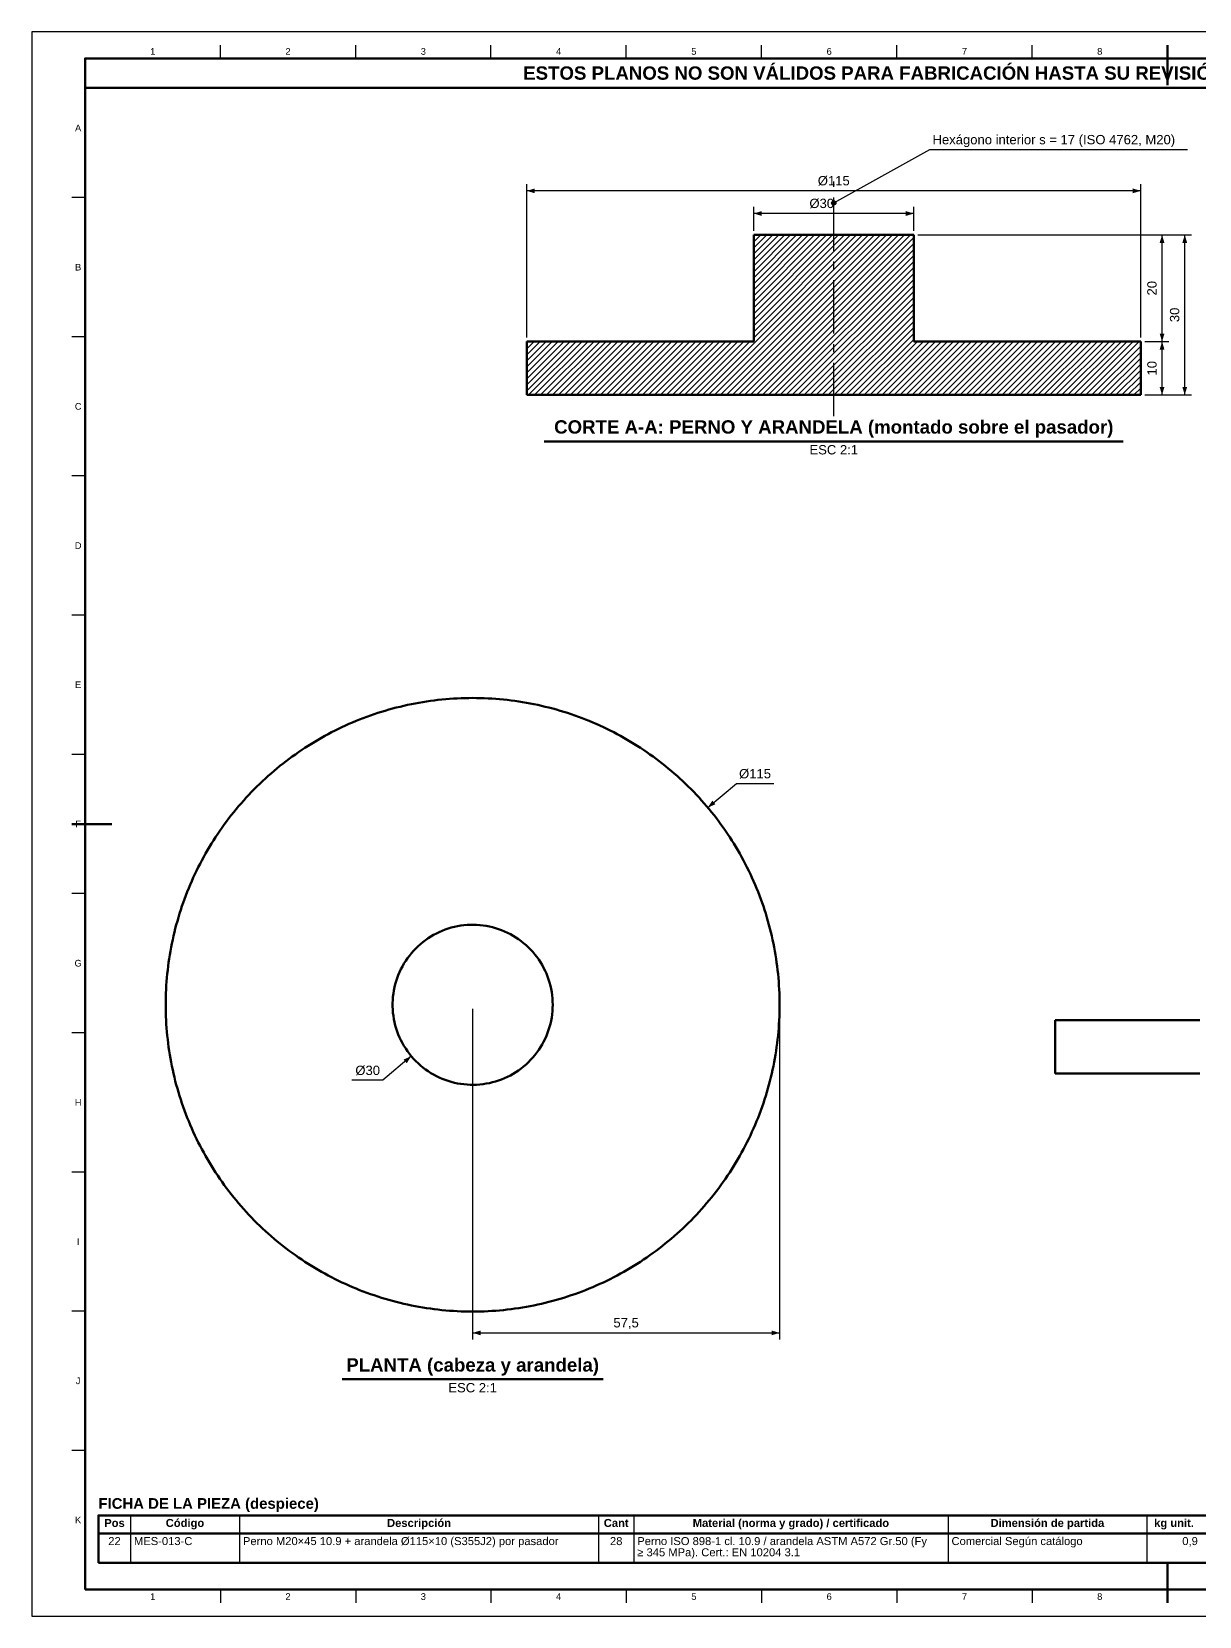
# Model space of a CAD drawing. Header units: millimetres. Extents: x 0 to 841, y 0 to 594.
# Drawn here: x 0 to 437, y 0 to 594 of the extents above; entities that cross this region are included whole.
import ezdxf
from ezdxf.enums import TextEntityAlignment as Align

# ---------------------------------------------------------------- set-up
doc = ezdxf.new("R2010")
doc.units = ezdxf.units.MM
doc.linetypes.add('EJE', pattern=[31, 20, -4, 3, -4])
for name, color, linetype, lineweight in [('ACH', 7, 'CONTINUOUS', 13), ('COTA', 7, 'CONTINUOUS', 25), ('EJE', 7, 'EJE', 25), ('FINA', 7, 'CONTINUOUS', 25), ('MARCO', 7, 'CONTINUOUS', 70), ('TXT', 7, 'CONTINUOUS', 25), ('VIS', 7, 'CONTINUOUS', 50)]:
    doc.layers.add(name, color=color, linetype=linetype, lineweight=lineweight)
doc.styles.add('STD', font='LiberationSans-Regular.ttf')
doc.styles.add('STDB', font='LiberationSans-Bold.ttf')

msp = doc.modelspace()

# ---------------------------------------------------------------- hatches: boundary and pattern name
at = {"layer": 'ACH'}
h = msp.add_hatch(color=7, dxfattribs=at)
h.dxf.hatch_style = 1
h.paths.add_polyline_path([(301.3, 529.84), (301.07, 530.4), (300.5, 530.64), (299.93, 530.4), (299.7, 529.84), (299.93, 529.27), (300.5, 529.04), (301.07, 529.27)])
h = msp.add_hatch(dxfattribs=at)
h.set_pattern_fill('ANSI31', scale=0.5)
h.paths.add_polyline_path([(415.5, 477.84), (415.5, 457.84), (185.5, 457.84), (185.5, 477.84), (270.5, 477.84), (270.5, 517.84), (330.5, 517.84), (330.5, 477.84)])

# ---------------------------------------------------------------- linework, layer by layer
at = {"layer": 'COTA'}
for p, q in [((300.5, 529.84), (336.5, 549.84)), ((336.5, 549.84), (433.09, 549.84)), ((185.5, 479.34), (185.5, 536.84)), ((415.5, 479.34), (415.5, 536.84)), ((415.5, 534.34), (185.5, 534.34)), ((270.5, 519.34), (270.5, 528.34)), ((330.5, 525.84), (270.5, 525.84)), ((330.5, 519.34), (330.5, 528.34)), ((332, 517.84), (426, 517.84)), ((332, 517.84), (434.5, 517.84)), ((423.5, 477.84), (423.5, 517.84)), ((432, 457.84), (432, 517.84)), ((417, 477.84), (426, 477.84)), ((417, 477.84), (426, 477.84)), ((423.5, 457.84), (423.5, 477.84)), ((417, 457.84), (426, 457.84)), ((417, 457.84), (434.5, 457.84)), ((253.3, 303.16), (264.02, 312.16)), ((264.02, 312.16), (278.09, 312.16)), ((165.2, 227.74), (165.2, 103.74)), ((280.2, 227.74), (280.2, 103.74)), ((142.22, 209.95), (131.5, 200.95)), ((131.5, 200.95), (119.88, 200.95)), ((165.2, 106.24), (280.2, 106.24))]:
    msp.add_line(p, q, dxfattribs=at)
msp.add_circle((300.5, 529.84), 0.8, dxfattribs=at)
for points in [[(185.5, 534.34), (188.5, 533.44), (188.5, 535.24)], [(415.5, 534.34), (412.5, 535.24), (412.5, 533.44)], [(270.5, 525.84), (273.5, 524.94), (273.5, 526.74)], [(330.5, 525.84), (327.5, 526.74), (327.5, 524.94)], [(423.5, 517.84), (422.6, 514.84), (424.4, 514.84)], [(432, 517.84), (431.1, 514.84), (432.9, 514.84)], [(423.5, 477.84), (424.4, 480.84), (422.6, 480.84)], [(423.5, 477.84), (422.6, 474.84), (424.4, 474.84)], [(423.5, 457.84), (424.4, 460.84), (422.6, 460.84)], [(432, 457.84), (432.9, 460.84), (431.1, 460.84)], [(253.3, 303.16), (256.17, 304.4), (255.02, 305.77)], [(142.22, 209.95), (139.34, 208.71), (140.5, 207.33)], [(165.2, 106.24), (168.2, 105.34), (168.2, 107.14)], [(280.2, 106.24), (277.2, 107.14), (277.2, 105.34)]]:
    msp.add_solid(points, dxfattribs=at)
at = {"layer": 'EJE'}
msp.add_line((300.5, 449.84), (300.5, 537.84), dxfattribs=at)
at = {"layer": 'FINA'}
for p, q in [((70.69, 584), (70.69, 589)), ((121.38, 584), (121.38, 589)), ((172.06, 584), (172.06, 589)), ((222.75, 584), (222.75, 589)), ((273.44, 584), (273.44, 589)), ((324.12, 584), (324.12, 589)), ((374.81, 584), (374.81, 589)), ((425.5, 584), (425.5, 589)), ((20, 531.82), (15, 531.82)), ((20, 479.64), (15, 479.64)), ((20, 427.45), (15, 427.45)), ((20, 375.27), (15, 375.27)), ((20, 323.09), (15, 323.09)), ((20, 270.91), (15, 270.91)), ((20, 218.73), (15, 218.73)), ((20, 166.55), (15, 166.55)), ((20, 114.36), (15, 114.36)), ((20, 62.18), (15, 62.18)), ((37.01, 37.8), (37.01, 20)), ((77.85, 37.8), (77.85, 20)), ((212.38, 37.8), (212.38, 20)), ((225.59, 37.8), (225.59, 20)), ((343.31, 37.8), (343.31, 20)), ((417.78, 37.8), (417.78, 20)), ((25, 31), (646, 31)), ((70.69, 10), (70.69, 5)), ((121.38, 10), (121.38, 5)), ((172.06, 10), (172.06, 5)), ((222.75, 10), (222.75, 5)), ((273.44, 10), (273.44, 5)), ((324.12, 10), (324.12, 5)), ((374.81, 10), (374.81, 5)), ((425.5, 10), (425.5, 5))]:
    msp.add_line(p, q, dxfattribs=at)
msp.add_lwpolyline([(0, 0), (841, 0), (841, 594), (0, 594)], close=True, dxfattribs=at)
at = {"layer": 'MARCO'}
for p, q in [((425.5, 589), (425.5, 574)), ((15, 297), (30, 297)), ((425.5, 5), (425.5, 20))]:
    msp.add_line(p, q, dxfattribs=at)
for points in [[(20, 10), (831, 10), (831, 584), (20, 584)], [(20, 573), (831, 573), (831, 584), (20, 584)]]:
    msp.add_lwpolyline(points, close=True, dxfattribs=at)
at = {"layer": 'VIS'}
for p, q in [((192.01, 440.44), (408.99, 440.44)), ((116.33, 88.84), (214.07, 88.84)), ((25, 37.8), (25, 20)), ((25, 20), (646, 20))]:
    msp.add_line(p, q, dxfattribs=at)
for points in [[(330.5, 517.84), (270.5, 517.84)], [(270.5, 517.84), (270.5, 477.84)], [(330.5, 477.84), (330.5, 517.84)], [(185.5, 477.84), (185.5, 457.84)], [(270.5, 477.84), (269.29, 477.84), (268.07, 477.84), (266.86, 477.84), (265.64, 477.84), (264.43, 477.84), (263.21, 477.84), (262, 477.84), (260.79, 477.84), (259.57, 477.84), (258.36, 477.84), (257.14, 477.84), (255.93, 477.84), (254.71, 477.84), (253.5, 477.84), (252.29, 477.84), (251.07, 477.84), (249.86, 477.84), (248.64, 477.84), (247.43, 477.84), (246.21, 477.84), (245, 477.84), (243.79, 477.84), (242.57, 477.84), (241.36, 477.84), (240.14, 477.84), (238.93, 477.84), (237.71, 477.84), (236.5, 477.84), (235.29, 477.84), (234.07, 477.84), (232.86, 477.84), (231.64, 477.84), (230.43, 477.84), (229.21, 477.84), (228, 477.84), (226.79, 477.84), (225.57, 477.84), (224.36, 477.84), (223.14, 477.84), (221.93, 477.84), (220.71, 477.84), (219.5, 477.84), (218.29, 477.84), (217.07, 477.84), (215.86, 477.84), (214.64, 477.84), (213.43, 477.84), (212.21, 477.84), (211, 477.84), (209.79, 477.84), (208.57, 477.84), (207.36, 477.84), (206.14, 477.84), (204.93, 477.84), (203.71, 477.84), (202.5, 477.84), (201.29, 477.84), (200.07, 477.84), (198.86, 477.84), (197.64, 477.84), (196.43, 477.84), (195.21, 477.84), (194, 477.84), (192.79, 477.84), (191.57, 477.84), (190.36, 477.84), (189.14, 477.84), (187.93, 477.84), (186.71, 477.84), (185.5, 477.84)], [(270.5, 477.84), (185.5, 477.84)], [(415.5, 477.84), (414.29, 477.84), (413.07, 477.84), (411.86, 477.84), (410.64, 477.84), (409.43, 477.84), (408.21, 477.84), (407, 477.84), (405.79, 477.84), (404.57, 477.84), (403.36, 477.84), (402.14, 477.84), (400.93, 477.84), (399.71, 477.84), (398.5, 477.84), (397.29, 477.84), (396.07, 477.84), (394.86, 477.84), (393.64, 477.84), (392.43, 477.84), (391.21, 477.84), (390, 477.84), (388.79, 477.84), (387.57, 477.84), (386.36, 477.84), (385.14, 477.84), (383.93, 477.84), (382.71, 477.84), (381.5, 477.84), (380.29, 477.84), (379.07, 477.84), (377.86, 477.84), (376.64, 477.84), (375.43, 477.84), (374.21, 477.84), (373, 477.84), (371.79, 477.84), (370.57, 477.84), (369.36, 477.84), (368.14, 477.84), (366.93, 477.84), (365.71, 477.84), (364.5, 477.84), (363.29, 477.84), (362.07, 477.84), (360.86, 477.84), (359.64, 477.84), (358.43, 477.84), (357.21, 477.84), (356, 477.84), (354.79, 477.84), (353.57, 477.84), (352.36, 477.84), (351.14, 477.84), (349.93, 477.84), (348.71, 477.84), (347.5, 477.84), (346.29, 477.84), (345.07, 477.84), (343.86, 477.84), (342.64, 477.84), (341.43, 477.84), (340.21, 477.84), (339, 477.84), (337.79, 477.84), (336.57, 477.84), (335.36, 477.84), (334.14, 477.84), (332.93, 477.84), (331.71, 477.84), (330.5, 477.84)], [(415.5, 477.84), (330.5, 477.84)], [(415.5, 457.84), (415.5, 477.84)], [(415.5, 457.84), (185.5, 457.84)], [(280.2, 229.24), (280.19, 230.68), (280.17, 232.13), (280.12, 233.57), (280.06, 235.01), (279.97, 236.46), (279.88, 237.9), (279.76, 239.34), (279.62, 240.78), (279.47, 242.21), (279.3, 243.65), (279.1, 245.08), (278.9, 246.51), (278.67, 247.94), (278.43, 249.36), (278.16, 250.78), (277.89, 252.2), (277.59, 253.62), (277.27, 255.03), (276.94, 256.43), (276.59, 257.83), (276.22, 259.23), (275.84, 260.63), (275.43, 262.01), (275.01, 263.4), (274.57, 264.77), (274.12, 266.14), (273.65, 267.51), (273.16, 268.87), (272.65, 270.22), (272.13, 271.57), (271.59, 272.91), (271.03, 274.24), (270.45, 275.57), (269.86, 276.89), (269.26, 278.2), (268.63, 279.5), (267.99, 280.8), (267.34, 282.09), (266.67, 283.37), (265.98, 284.64), (265.27, 285.9), (264.55, 287.15), (263.82, 288.4), (263.07, 289.63), (262.3, 290.86), (261.52, 292.07), (260.72, 293.28), (259.91, 294.47), (259.08, 295.66), (258.24, 296.83), (257.38, 297.99), (256.51, 299.15), (255.63, 300.29), (254.73, 301.42), (253.81, 302.54), (252.88, 303.65), (251.94, 304.74), (250.99, 305.83), (250.02, 306.9), (249.03, 307.96), (248.04, 309.01), (247.03, 310.04), (246.01, 311.06), (244.97, 312.07), (243.92, 313.07), (242.87, 314.05), (241.79, 315.02), (240.71, 315.97), (239.61, 316.92), (238.51, 317.84), (237.39, 318.76), (236.26, 319.66), (235.11, 320.54), (233.96, 321.42), (232.8, 322.27), (231.62, 323.11), (230.44, 323.94), (229.24, 324.75), (228.04, 325.55), (226.82, 326.33), (225.6, 327.1), (224.36, 327.85), (223.12, 328.59), (221.87, 329.31), (220.6, 330.01), (219.33, 330.7), (218.05, 331.37), (216.77, 332.03), (215.47, 332.67), (214.17, 333.29), (212.86, 333.9), (211.54, 334.49), (210.21, 335.06), (208.88, 335.62), (207.54, 336.16), (206.19, 336.68), (204.84, 337.19), (203.48, 337.68), (202.11, 338.15), (200.74, 338.61), (199.36, 339.05), (197.98, 339.47), (196.59, 339.87), (195.2, 340.25), (193.8, 340.62), (192.4, 340.97), (190.99, 341.31), (189.58, 341.62), (188.17, 341.92), (186.75, 342.2), (185.33, 342.46), (183.91, 342.7), (182.48, 342.93), (181.05, 343.14), (179.62, 343.33), (178.18, 343.5), (176.74, 343.65), (175.3, 343.79), (173.86, 343.91), (172.42, 344.01), (170.98, 344.09), (169.54, 344.15), (168.09, 344.2), (166.65, 344.23), (165.2, 344.24), (163.76, 344.23), (162.31, 344.2), (160.87, 344.15), (159.42, 344.09), (157.98, 344.01), (156.54, 343.91), (155.1, 343.79), (153.66, 343.65), (152.22, 343.5), (150.79, 343.33), (149.36, 343.14), (147.93, 342.93), (146.5, 342.7), (145.07, 342.46), (143.65, 342.2), (142.24, 341.92), (140.82, 341.62), (139.41, 341.31), (138, 340.97), (136.6, 340.62), (135.21, 340.25), (133.81, 339.87), (132.42, 339.47), (131.04, 339.05), (129.66, 338.61), (128.29, 338.15), (126.93, 337.68), (125.57, 337.19), (124.21, 336.68), (122.87, 336.16), (121.53, 335.62), (120.19, 335.06), (118.87, 334.49), (117.55, 333.9), (116.24, 333.29), (114.93, 332.67), (113.64, 332.03), (112.35, 331.37), (111.07, 330.7), (109.8, 330.01), (108.54, 329.31), (107.29, 328.59), (106.04, 327.85), (104.81, 327.1), (103.58, 326.33), (102.37, 325.55), (101.16, 324.75), (99.97, 323.94), (98.78, 323.11), (97.61, 322.27), (96.44, 321.42), (95.29, 320.54), (94.15, 319.66), (93.02, 318.76), (91.9, 317.84), (90.79, 316.92), (89.69, 315.97), (88.61, 315.02), (87.54, 314.05), (86.48, 313.07), (85.43, 312.07), (84.4, 311.06), (83.38, 310.04), (82.37, 309.01), (81.37, 307.96), (80.39, 306.9), (79.42, 305.83), (78.46, 304.74), (77.52, 303.65), (76.59, 302.54), (75.68, 301.42), (74.78, 300.29), (73.89, 299.15), (73.02, 297.99), (72.16, 296.83), (71.32, 295.66), (70.5, 294.47), (69.68, 293.28), (68.89, 292.07), (68.1, 290.86), (67.34, 289.63), (66.59, 288.4), (65.85, 287.15), (65.13, 285.9), (64.43, 284.64), (63.74, 283.37), (63.07, 282.09), (62.41, 280.8), (61.77, 279.5), (61.15, 278.2), (60.54, 276.89), (59.95, 275.57), (59.38, 274.24), (58.82, 272.91), (58.28, 271.57), (57.75, 270.22), (57.25, 268.87), (56.76, 267.51), (56.29, 266.14), (55.83, 264.77), (55.39, 263.4), (54.97, 262.01), (54.57, 260.63), (54.18, 259.23), (53.81, 257.83), (53.46, 256.43), (53.13, 255.03), (52.82, 253.62), (52.52, 252.2), (52.24, 250.78), (51.98, 249.36), (51.73, 247.94), (51.51, 246.51), (51.3, 245.08), (51.11, 243.65), (50.94, 242.21), (50.78, 240.78), (50.65, 239.34), (50.53, 237.9), (50.43, 236.46), (50.35, 235.01), (50.28, 233.57), (50.24, 232.13), (50.21, 230.68), (50.2, 229.24), (50.21, 227.79), (50.24, 226.35), (50.28, 224.9), (50.35, 223.46), (50.43, 222.01), (50.53, 220.57), (50.65, 219.13), (50.78, 217.69), (50.94, 216.26), (51.11, 214.82), (51.3, 213.39), (51.51, 211.96), (51.73, 210.53), (51.98, 209.11), (52.24, 207.69), (52.52, 206.27), (52.82, 204.85), (53.13, 203.44), (53.46, 202.04), (53.81, 200.64), (54.18, 199.24), (54.57, 197.85), (54.97, 196.46), (55.39, 195.08), (55.83, 193.7), (56.29, 192.33), (56.76, 190.96), (57.25, 189.6), (57.75, 188.25), (58.28, 186.9), (58.82, 185.56), (59.38, 184.23), (59.95, 182.9), (60.54, 181.58), (61.15, 180.27), (61.77, 178.97), (62.41, 177.67), (63.07, 176.38), (63.74, 175.1), (64.43, 173.83), (65.13, 172.57), (65.85, 171.32), (66.59, 170.08), (67.34, 168.84), (68.1, 167.62), (68.89, 166.4), (69.68, 165.19), (70.5, 164), (71.32, 162.81), (72.16, 161.64), (73.02, 160.48), (73.89, 159.32), (74.78, 158.18), (75.68, 157.05), (76.59, 155.93), (77.52, 154.82), (78.46, 153.73), (79.42, 152.64), (80.39, 151.57), (81.37, 150.51), (82.37, 149.47), (83.38, 148.43), (84.4, 147.41), (85.43, 146.4), (86.48, 145.4), (87.54, 144.42), (88.61, 143.45), (89.69, 142.5), (90.79, 141.55), (91.9, 140.63), (93.02, 139.71), (94.15, 138.81), (95.29, 137.93), (96.44, 137.06), (97.61, 136.2), (98.78, 135.36), (99.97, 134.53), (101.16, 133.72), (102.37, 132.92), (103.58, 132.14), (104.81, 131.37), (106.04, 130.62), (107.29, 129.88), (108.54, 129.16), (109.8, 128.46), (111.07, 127.77), (112.35, 127.1), (113.64, 126.44), (114.93, 125.8), (116.24, 125.18), (117.55, 124.57), (118.87, 123.98), (120.19, 123.41), (121.53, 122.85), (122.87, 122.31), (124.21, 121.79), (125.57, 121.28), (126.93, 120.79), (128.29, 120.32), (129.66, 119.86), (131.04, 119.43), (132.42, 119.01), (133.81, 118.6), (135.21, 118.22), (136.6, 117.85), (138, 117.5), (139.41, 117.17), (140.82, 116.85), (142.24, 116.55), (143.65, 116.27), (145.07, 116.01), (146.5, 115.77), (147.93, 115.54), (149.36, 115.33), (150.79, 115.14), (152.22, 114.97), (153.66, 114.82), (155.1, 114.68), (156.54, 114.56), (157.98, 114.46), (159.42, 114.38), (160.87, 114.32), (162.31, 114.27), (163.76, 114.24), (165.2, 114.24), (166.65, 114.24), (168.09, 114.27), (169.54, 114.32), (170.98, 114.38), (172.42, 114.46), (173.86, 114.56), (175.3, 114.68), (176.74, 114.82), (178.18, 114.97), (179.62, 115.14), (181.05, 115.33), (182.48, 115.54), (183.91, 115.77), (185.33, 116.01), (186.75, 116.27), (188.17, 116.55), (189.58, 116.85), (190.99, 117.17), (192.4, 117.5), (193.8, 117.85), (195.2, 118.22), (196.59, 118.6), (197.98, 119.01), (199.36, 119.43), (200.74, 119.86), (202.11, 120.32), (203.48, 120.79), (204.84, 121.28), (206.19, 121.79), (207.54, 122.31), (208.88, 122.85), (210.21, 123.41), (211.54, 123.98), (212.86, 124.57), (214.17, 125.18), (215.47, 125.8), (216.77, 126.44), (218.05, 127.1), (219.33, 127.77), (220.6, 128.46), (221.87, 129.16), (223.12, 129.88), (224.36, 130.62), (225.6, 131.37), (226.82, 132.14), (228.04, 132.92), (229.24, 133.72), (230.44, 134.53), (231.62, 135.36), (232.8, 136.2), (233.96, 137.06), (235.11, 137.93), (236.26, 138.81), (237.39, 139.71), (238.51, 140.63), (239.61, 141.55), (240.71, 142.5), (241.79, 143.45), (242.87, 144.42), (243.92, 145.4), (244.97, 146.4), (246.01, 147.41), (247.03, 148.43), (248.04, 149.47), (249.03, 150.51), (250.02, 151.57), (250.99, 152.64), (251.94, 153.73), (252.88, 154.82), (253.81, 155.93), (254.73, 157.05), (255.63, 158.18), (256.51, 159.32), (257.38, 160.48), (258.24, 161.64), (259.08, 162.81), (259.91, 164), (260.72, 165.19), (261.52, 166.4), (262.3, 167.62), (263.07, 168.84), (263.82, 170.08), (264.55, 171.32), (265.27, 172.57), (265.98, 173.83), (266.67, 175.1), (267.34, 176.38), (267.99, 177.67), (268.63, 178.97), (269.26, 180.27), (269.86, 181.58), (270.45, 182.9), (271.03, 184.23), (271.59, 185.56), (272.13, 186.9), (272.65, 188.25), (273.16, 189.6), (273.65, 190.96), (274.12, 192.33), (274.57, 193.7), (275.01, 195.08), (275.43, 196.46), (275.84, 197.85), (276.22, 199.24), (276.59, 200.64), (276.94, 202.04), (277.27, 203.44), (277.59, 204.85), (277.89, 206.27), (278.16, 207.69), (278.43, 209.11), (278.67, 210.53), (278.9, 211.96), (279.1, 213.39), (279.3, 214.82), (279.47, 216.26), (279.62, 217.69), (279.76, 219.13), (279.88, 220.57), (279.97, 222.01), (280.06, 223.46), (280.12, 224.9), (280.17, 226.35), (280.19, 227.79), (280.2, 229.24)], [(195.2, 229.24), (195.18, 230.44), (195.11, 231.63), (194.99, 232.83), (194.82, 234.02), (194.6, 235.2), (194.34, 236.37), (194.03, 237.53), (193.68, 238.68), (193.28, 239.81), (192.83, 240.92), (192.34, 242.02), (191.81, 243.1), (191.23, 244.15), (190.62, 245.18), (189.96, 246.18), (189.26, 247.16), (188.52, 248.11), (187.75, 249.03), (186.94, 249.91), (186.09, 250.76), (185.22, 251.58), (184.31, 252.37), (183.37, 253.11), (182.4, 253.82), (181.4, 254.49), (180.37, 255.12), (179.33, 255.7), (178.26, 256.25), (177.17, 256.75), (176.06, 257.2), (174.93, 257.62), (173.78, 257.98), (172.63, 258.3), (171.46, 258.58), (170.28, 258.8), (169.09, 258.98), (167.9, 259.11), (166.7, 259.2), (165.5, 259.23), (164.3, 259.22), (163.1, 259.16), (161.91, 259.05), (160.72, 258.9), (159.53, 258.7), (158.36, 258.44), (157.2, 258.15), (156.05, 257.8), (154.91, 257.41), (153.79, 256.98), (152.69, 256.5), (151.61, 255.98), (150.55, 255.41), (149.51, 254.81), (148.5, 254.16), (147.52, 253.47), (146.56, 252.74), (145.64, 251.98), (144.74, 251.18), (143.88, 250.34), (143.06, 249.47), (142.26, 248.57), (141.51, 247.64), (140.79, 246.67), (140.11, 245.68), (139.47, 244.67), (138.88, 243.63), (138.32, 242.56), (137.81, 241.47), (137.34, 240.37), (136.92, 239.25), (136.54, 238.11), (136.21, 236.95), (135.93, 235.79), (135.69, 234.61), (135.5, 233.42), (135.35, 232.23), (135.26, 231.04), (135.21, 229.84), (135.21, 228.64), (135.26, 227.44), (135.35, 226.24), (135.5, 225.05), (135.69, 223.86), (135.93, 222.69), (136.21, 221.52), (136.54, 220.37), (136.92, 219.23), (137.34, 218.1), (137.81, 217), (138.32, 215.91), (138.88, 214.85), (139.47, 213.8), (140.11, 212.79), (140.79, 211.8), (141.51, 210.83), (142.26, 209.9), (143.06, 209), (143.88, 208.13), (144.74, 207.29), (145.64, 206.49), (146.56, 205.73), (147.52, 205), (148.5, 204.31), (149.51, 203.66), (150.55, 203.06), (151.61, 202.49), (152.69, 201.97), (153.79, 201.49), (154.91, 201.06), (156.05, 200.67), (157.2, 200.32), (158.36, 200.03), (159.53, 199.78), (160.72, 199.57), (161.91, 199.42), (163.1, 199.31), (164.3, 199.25), (165.5, 199.24), (166.7, 199.27), (167.9, 199.36), (169.09, 199.49), (170.28, 199.67), (171.46, 199.9), (172.63, 200.17), (173.78, 200.49), (174.93, 200.86), (176.06, 201.27), (177.17, 201.72), (178.26, 202.23), (179.33, 202.77), (180.37, 203.36), (181.4, 203.98), (182.4, 204.65), (183.37, 205.36), (184.31, 206.1), (185.22, 206.89), (186.09, 207.71), (186.94, 208.56), (187.75, 209.45), (188.52, 210.36), (189.26, 211.31), (189.96, 212.29), (190.62, 213.29), (191.23, 214.32), (191.81, 215.38), (192.34, 216.45), (192.83, 217.55), (193.28, 218.66), (193.68, 219.79), (194.03, 220.94), (194.34, 222.1), (194.6, 223.27), (194.82, 224.45), (194.99, 225.64), (195.11, 226.84), (195.18, 228.04), (195.2, 229.24)], [(383.45, 223.49), (384.66, 223.49), (385.86, 223.49), (387.06, 223.49), (388.27, 223.49), (389.47, 223.49), (390.68, 223.49), (391.88, 223.49), (393.09, 223.49), (394.29, 223.49), (395.49, 223.49), (396.7, 223.49), (397.9, 223.49), (399.11, 223.49), (400.31, 223.49), (401.51, 223.49), (402.72, 223.49), (403.92, 223.49), (405.13, 223.49), (406.33, 223.49), (407.54, 223.49), (408.74, 223.49), (409.94, 223.49), (411.15, 223.49), (412.35, 223.49), (413.56, 223.49), (414.76, 223.49), (415.96, 223.49), (417.17, 223.49), (418.37, 223.49), (419.58, 223.49), (420.78, 223.49), (421.99, 223.49), (423.19, 223.49), (424.39, 223.49), (425.6, 223.49), (426.8, 223.49), (428.01, 223.49), (429.21, 223.49), (430.42, 223.49), (431.62, 223.49), (432.82, 223.49), (434.03, 223.49), (435.23, 223.49), (436.44, 223.49), (437.64, 223.49)], [(383.45, 223.49), (383.45, 203.49)], [(383.45, 203.49), (384.66, 203.49), (385.86, 203.49), (387.06, 203.49), (388.27, 203.49), (389.47, 203.49), (390.68, 203.49), (391.88, 203.49), (393.09, 203.49), (394.29, 203.49), (395.49, 203.49), (396.7, 203.49), (397.9, 203.49), (399.11, 203.49), (400.31, 203.49), (401.51, 203.49), (402.72, 203.49), (403.92, 203.49), (405.13, 203.49), (406.33, 203.49), (407.54, 203.49), (408.74, 203.49), (409.94, 203.49), (411.15, 203.49), (412.35, 203.49), (413.56, 203.49), (414.76, 203.49), (415.96, 203.49), (417.17, 203.49), (418.37, 203.49), (419.58, 203.49), (420.78, 203.49), (421.99, 203.49), (423.19, 203.49), (424.39, 203.49), (425.6, 203.49), (426.8, 203.49), (428.01, 203.49), (429.21, 203.49), (430.42, 203.49), (431.62, 203.49), (432.82, 203.49), (434.03, 203.49), (435.23, 203.49), (436.44, 203.49), (437.64, 203.49)]]:
    msp.add_lwpolyline(points, dxfattribs=at)
msp.add_lwpolyline([(25, 31), (646, 31), (646, 37.8), (25, 37.8)], close=True, dxfattribs=at)

# ---------------------------------------------------------------- texts
at = {"layer": 'TXT'}
for s, height, style, p in [('1', 2.5, 'STD', (45.34, 586.6)), ('2', 2.5, 'STD', (96.03, 586.6)), ('3', 2.5, 'STD', (146.72, 586.6)), ('ESTOS PLANOS NO SON VÁLIDOS PARA FABRICACIÓN HASTA SU REVISIÓN Y APROBACIÓN POR UN INGENIERO CALCULISTA HABILITADO.', 5, 'STDB', (425.5, 578.5)), ('4', 2.5, 'STD', (197.41, 586.6)), ('5', 2.5, 'STD', (248.09, 586.6)), ('6', 2.5, 'STD', (298.78, 586.6)), ('7', 2.5, 'STD', (349.47, 586.6)), ('8', 2.5, 'STD', (400.16, 586.6)), ('A', 2.5, 'STD', (17.4, 557.91)), ('B', 2.5, 'STD', (17.4, 505.73)), ('C', 2.5, 'STD', (17.4, 453.55)), ('D', 2.5, 'STD', (17.4, 401.36)), ('E', 2.5, 'STD', (17.4, 349.18)), ('F', 2.5, 'STD', (17.4, 297)), ('G', 2.5, 'STD', (17.4, 244.82)), ('H', 2.5, 'STD', (17.4, 192.64)), ('I', 2.5, 'STD', (17.4, 140.45)), ('J', 2.5, 'STD', (17.4, 88.27)), ('K', 2.5, 'STD', (17.4, 36.09)), ('Pos', 3, 'STDB', (31.01, 35)), ('Código', 3, 'STDB', (57.43, 35)), ('Descripción', 3, 'STDB', (145.12, 35)), ('Cant', 3, 'STDB', (218.99, 35)), ('Material (norma y grado) / certificado', 3, 'STDB', (284.45, 35)), ('Dimensión de partida', 3, 'STDB', (380.54, 35)), ('kg unit.', 3, 'STDB', (427.99, 35)), ('22', 3, 'STD', (31.01, 28.2)), ('28', 3, 'STD', (218.99, 28.2)), ('1', 2.5, 'STD', (45.34, 7.4)), ('2', 2.5, 'STD', (96.03, 7.4)), ('3', 2.5, 'STD', (146.72, 7.4)), ('4', 2.5, 'STD', (197.41, 7.4)), ('5', 2.5, 'STD', (248.09, 7.4)), ('6', 2.5, 'STD', (298.78, 7.4)), ('7', 2.5, 'STD', (349.47, 7.4)), ('8', 2.5, 'STD', (400.16, 7.4))]:
    msp.add_text(s, height=height, dxfattribs=dict(at, style=style)).set_placement(p, align=Align.MIDDLE_CENTER)
at = {"layer": 'TXT', "style": 'STD'}
for s, p in [('Hexágono interior s = 17 (ISO 4762, M20)', (337.5, 550.74)), ('Ø115', (265.02, 313.06))]:
    msp.add_text(s, height=3.5, dxfattribs=at).set_placement(p, align=Align.BOTTOM_LEFT)
for s, rotation, p in [('Ø115', 360, (300.5, 535.34)), ('Ø30', 360, (296, 526.84)), ('20', 90, (422.5, 497.84)), ('30', 90, (431, 487.84)), ('10', 90, (422.5, 467.84))]:
    msp.add_text(s, height=3.5, rotation=rotation, dxfattribs=at).set_placement(p, align=Align.BOTTOM_CENTER)
at = {"layer": 'TXT'}
for s, height, style, p in [('CORTE A-A: PERNO Y ARANDELA (montado sobre el pasador)', 5, 'STDB', (300.5, 441.84)), ('57,5', 3.5, 'STD', (222.7, 107.24)), ('PLANTA (cabeza y arandela)', 5, 'STDB', (165.2, 90.24))]:
    msp.add_text(s, height=height, dxfattribs=dict(at, style=style)).set_placement(p, align=Align.BOTTOM_CENTER)
at = {"layer": 'TXT', "style": 'STD'}
for p in [(300.5, 439.04), (165.2, 87.44)]:
    msp.add_text('ESC 2:1', height=3.5, dxfattribs=at).set_placement(p, align=Align.TOP_CENTER)
msp.add_text('Ø30', height=3.5, dxfattribs=at).set_placement((130.5, 201.85), align=Align.BOTTOM_RIGHT)
at = {"layer": 'TXT', "style": 'STDB'}
msp.add_text('FICHA DE LA PIEZA (despiece)', height=4, dxfattribs=at).set_placement((25, 44.3), align=Align.TOP_LEFT)
at = {"layer": 'TXT', "style": 'STD'}
for s, p in [('MES-013-C', (38.31, 28.2)), ('Perno M20×45 10.9 + arandela Ø115×10 (S355J2) por pasador', (79.15, 28.2)), ('Perno ISO 898-1 cl. 10.9 / arandela ASTM A572 Gr.50 (Fy', (226.89, 28.2)), ('Comercial Según catálogo', (344.61, 28.2)), ('≥ 345 MPa). Cert.: EN 10204 3.1', (226.89, 24))]:
    msp.add_text(s, height=3, dxfattribs=at).set_placement(p, align=Align.MIDDLE_LEFT)
msp.add_text('0,9', height=3, dxfattribs=at).set_placement((436.9, 28.2), align=Align.MIDDLE_RIGHT)

doc.saveas('drawing.dxf')
